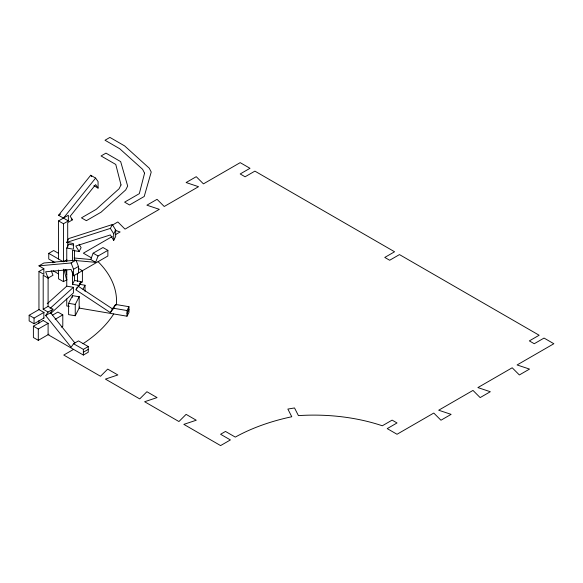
<?xml version="1.0" encoding="UTF-8"?>
<svg xmlns="http://www.w3.org/2000/svg" width="583" height="583" viewBox="0 0 583 583"><rect width="100%" height="100%" fill="white"/><g stroke="black" fill="none" stroke-linecap="round" stroke-linejoin="round"><path stroke-width="0.87" d="M74.034 258.007L90.715 259.501L93.163 253.182L102.965 247.527L107.87 250.355L107.87 256.01L73.56 275.817L71.111 269.499L45.649 271.78L48.098 278.091L52.995 275.263L51.158 270.527M75.418 260.521L95.619 262.328L98.068 256.01L107.87 250.355M66.754 261.68L66.754 248.074L73.4 249.203L73.4 243.541L66.754 242.411L68.707 238.578L112.344 224.542L115.667 230.008L115.667 236.538L113.714 240.378L110.384 234.913L75.834 246.026L79.157 251.492L81.117 247.651L79.04 244.241M66.754 248.074L68.707 244.233L73.691 245.079M74.464 280.481L81.117 281.611L79.157 285.444L72.511 284.322L74.464 280.481L74.464 275.118M79.733 306.964L75.251 315.76L68.605 314.631L68.605 303.313L72.671 295.319M76.227 289.015L77.007 287.477M66.754 242.411L110.384 228.383L112.344 224.542M75.251 315.76L75.251 304.443L79.324 296.448M82.99 289.248L85.023 285.247L79.208 284.264M113.714 240.378L113.714 233.841L115.667 230.008M79.157 285.444L75.834 289.787L110.384 312.626L112.344 308.786L115.667 304.45L128.967 306.709L128.967 312.364L127.014 316.205L79.157 308.086L79.157 296.769L72.511 295.639L72.511 297.381M110.384 312.626L113.714 308.29L115.667 304.45M127.014 316.205L127.014 310.542L128.967 306.709M127.014 313.377L128.967 309.537M43.193 320.533L48.098 323.368L48.098 334.686L83.362 355.047L88.266 352.219L88.266 346.557L78.465 340.895L73.56 343.73L71.111 347.213L45.649 315.534L48.098 312.051L52.995 309.216L48.098 306.388L43.193 309.216L43.193 275.263L48.098 278.091M45.649 315.534L50.546 312.707L52.995 309.216M79.456 283.775L81.117 281.611M58.555 259.02L58.555 220.921L68.357 215.258L68.357 220.921L58.555 215.258L90.715 175.25L95.619 178.085L98.068 181.568L98.068 188.105L93.863 185.678M63.46 218.093L95.619 178.085M50.087 308.392L73.4 287.302L66.754 286.173L47.223 303.736M50.75 313.45L73.4 292.957L73.4 287.302M58.555 215.258L60.654 214.048M58.555 220.921L63.46 223.748L68.357 220.921M98.068 188.105L95.619 184.614L70.149 216.3L72.598 219.784L67.701 222.611L67.701 247.629M54.948 262.59L48.753 259.02L48.753 253.357L53.658 250.53L58.3 253.211M43.856 318.085L43.856 312.43L38.952 309.595L38.952 271.503L43.856 274.331L43.856 268.668L38.952 265.841L43.856 263.013L76.016 260.142L78.465 266.453L78.465 272.99M112.381 225.111L117.846 221.955L125.024 229.134L159.327 209.326L146.901 205.187L157.053 199.32L164.231 206.499L198.533 186.691L186.108 182.545L196.26 176.685L203.438 183.864L240.196 162.642L249.998 168.298L240.196 173.96L245.093 176.787L254.895 171.125L394.574 251.769L384.773 257.431L389.67 260.258L399.472 254.596L539.144 335.24L529.342 340.895L534.247 343.73L544.048 338.067L553.85 343.73L517.092 364.951L529.524 369.09L519.366 374.956L512.195 367.778L477.885 387.586L490.318 391.725L480.159 397.591L472.988 390.413L438.678 410.221L451.111 414.36L440.952 420.226L433.781 413.048L397.023 434.269L387.221 428.614L397.023 422.952L392.119 420.124L382.317 425.779A135.992 78.516 0 0 0 298.423 415.621L294.517 407.947L287.864 409.069L291.777 416.75A161.622 93.309 0 0 0 235.292 437.104L225.49 431.442L220.593 434.269L230.394 439.932L220.593 445.587L183.834 424.366L196.26 420.226L186.108 414.36L178.93 421.538L144.628 401.731L157.053 397.591L146.901 391.725L139.723 398.903L105.421 379.096L117.846 374.956L107.695 369.09L100.516 376.268L63.758 355.047L73.56 349.385M38.952 271.503L43.856 268.668M64.159 261.446L66.958 259.829M112.3 236.479L83.362 253.182L91.655 257.97M115.427 234.672L120.12 231.961L115.15 230.307M38.952 265.841L71.111 262.969L76.016 260.142M73.56 275.817L73.56 269.28L78.465 266.453M58.555 269.98L58.555 278.827L63.46 281.655L66.994 279.614M79.601 283.651L82.4 282.034L82.4 270.716L78.574 268.508M44.111 317.939L34.054 323.747L29.15 320.912L29.15 315.257L39.207 309.449M29.15 315.257L34.054 318.085L44.111 312.277M49.016 334.154L38.296 340.341L33.391 337.513L33.391 326.196L43.346 320.446M52.536 315.141L57.899 312.051L62.796 314.878L62.796 326.196L61.266 327.078M33.391 326.196L38.296 329.023L48.251 323.281M55.145 319.302L62.796 314.878M73.56 343.73L83.362 349.385L88.266 346.557M83.362 352.219L88.266 349.385M79.157 251.492L72.511 250.362L72.511 261.089M113.714 308.29L127.014 310.542M68.605 303.313L75.251 304.443M69.217 306.396L66.754 305.98L66.754 298.904M71.199 218.975L72.598 219.784M93.163 253.182L98.068 256.01M90.715 259.501L95.619 262.328M48.753 253.357L62.753 261.446M52.995 270.716L58.358 273.813M43.193 309.216L48.098 312.051M77.787 285.947L112.344 308.786M50.546 312.707L74.879 342.979M90.715 175.25L91.699 176.649M110.384 228.383L113.714 233.841M71.111 262.969L73.56 269.28M65.427 269.528L66.739 274.651M63.897 269.215L66.739 280.306M85.023 285.247L85.023 291.34M83.362 349.385L83.362 355.047M77.503 273.544L77.503 281.378M74.464 250.1L74.464 259.931M72.511 271.809L72.511 284.322M66.754 269.842L66.754 286.173M63.46 223.748L63.46 261.847M63.46 269.273L63.46 281.655M52.995 261.14L52.995 262.882M48.098 276.903L48.098 306.388M38.952 320.563L38.952 323.215M38.296 329.023L38.296 340.341M34.054 318.085L34.054 323.747M98.068 261.672A135.992 78.516 0 0 1 116.381 305.091M113.714 313.946A161.622 93.309 0 0 1 83.005 343.708M144.569 173.166L139.322 193.651L124.616 202.141L129.521 204.968L144.22 196.478L151.223 172.036L149.263 168.196L124.616 145.896L109.917 137.413L105.013 140.241L119.719 148.731L142.616 169.325L144.569 173.166M121.016 184.935L119.063 188.775L96.166 209.37L81.46 217.86L86.364 220.687L101.063 212.197L125.717 189.905L127.67 186.064L120.666 161.622L105.968 153.132L101.063 155.96L115.769 164.45L121.016 184.935"/></g></svg>
